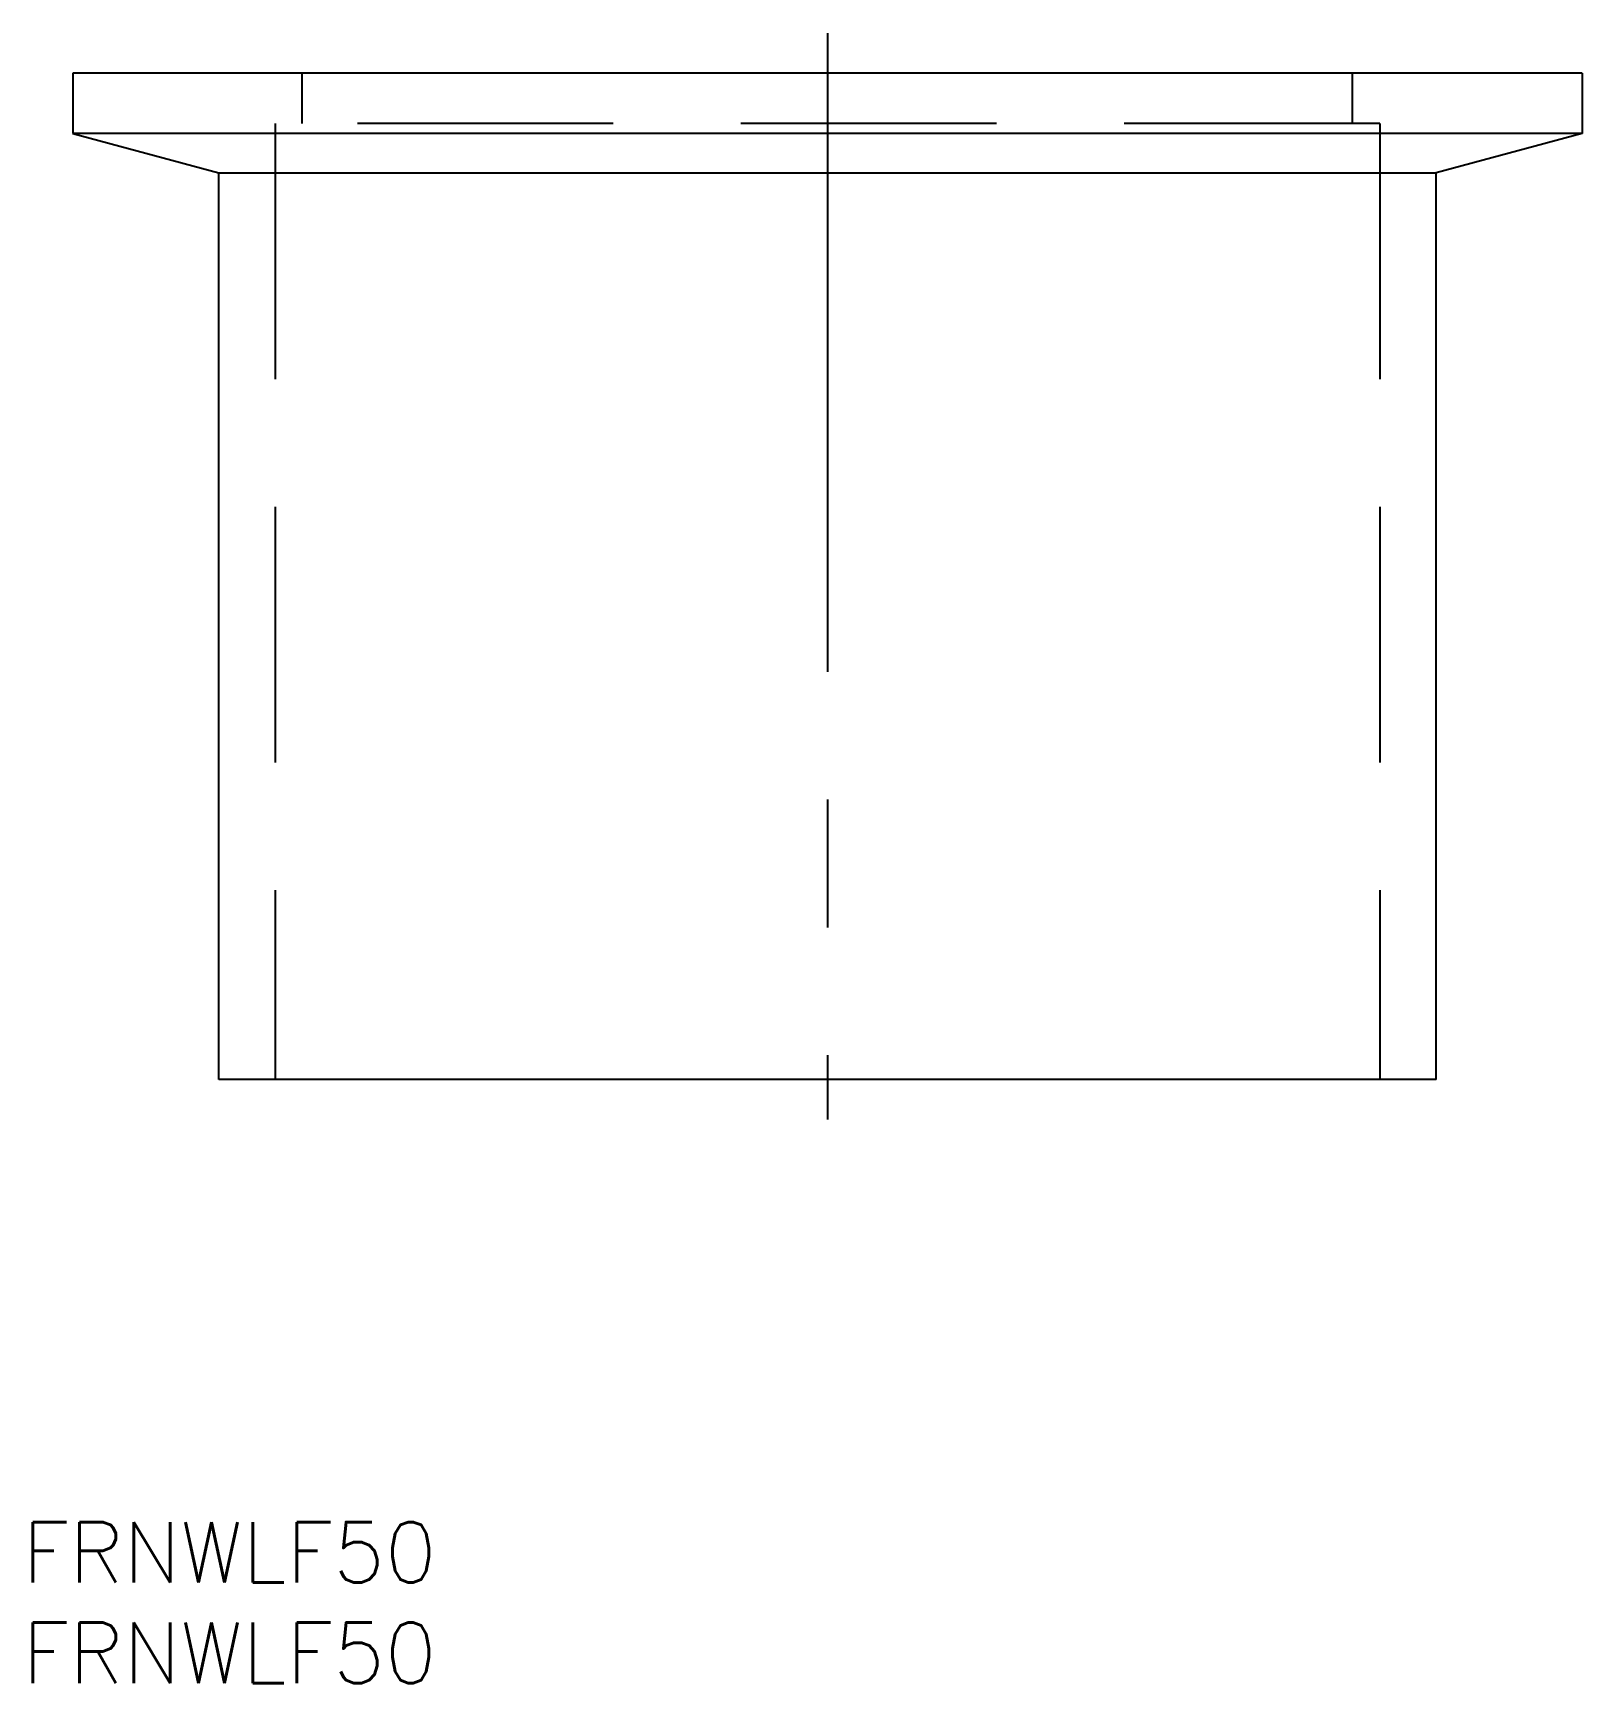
# Model space of a CAD drawing. Extents: x -39.5 to 37.5, y -80 to 2.
import ezdxf

# ---------------------------------------------------------------- set-up
doc = ezdxf.new("R2010")
doc.units = 0
doc.linetypes.add('CENTER', pattern=[50.8, 31.75, -6.35, 6.35, -6.35])
doc.linetypes.add('DASHED', pattern=[19.05, 12.7, -6.35])
doc.layers.get('0').update_dxf_attribs({"linetype": 'CONTINUOUS'})
doc.layers.add('CENTER', color=1, linetype='CENTER')
doc.styles.get("Standard").update_dxf_attribs({"font": 'txt.shx', "height": 3, "bigfont": 'bigfont.shx'})

msp = doc.modelspace()

# ---------------------------------------------------------------- linework, layer by layer
at = {"color": 7, "linetype": 'CONTINUOUS'}
for p, q in [((-37.5, 0), (-37.5, -3)), ((37.5, 0), (-37.5, 0)), ((37.5, 0), (37.5, -3)), ((-37.5, -3), (-30.25, -4.943)), ((37.5, -3), (-37.5, -3)), ((37.5, -3), (30.25, -4.943)), ((-30.25, -50), (-30.25, -4.943)), ((-30.25, -4.943), (30.25, -4.943)), ((30.25, -50), (30.25, -4.943)), ((30.25, -50), (-30.25, -50))]:
    msp.add_line(p, q, dxfattribs=at)
at = {"color": 3, "linetype": 'DASHED'}
for p, q in [((-26.1, -2.5), (-26.1, 0)), ((26.1, -2.5), (26.1, 0)), ((-27.45, -2.5), (-27.45, -50)), ((27.45, -2.5), (-27.45, -2.5)), ((27.45, -2.5), (27.45, -50))]:
    msp.add_line(p, q, dxfattribs=at)
at = {"layer": 'CENTER', "color": 1, "linetype": 'CENTER'}
msp.add_line((0, 2), (0, -52), dxfattribs=at)

# ---------------------------------------------------------------- texts
at = {"color": 7, "linetype": 'CONTINUOUS'}
for p in [(-40, -75), (-40, -80)]:
    msp.add_text('FRNWLF50', height=3, dxfattribs=at).set_placement(p)

doc.saveas('drawing.dxf')
